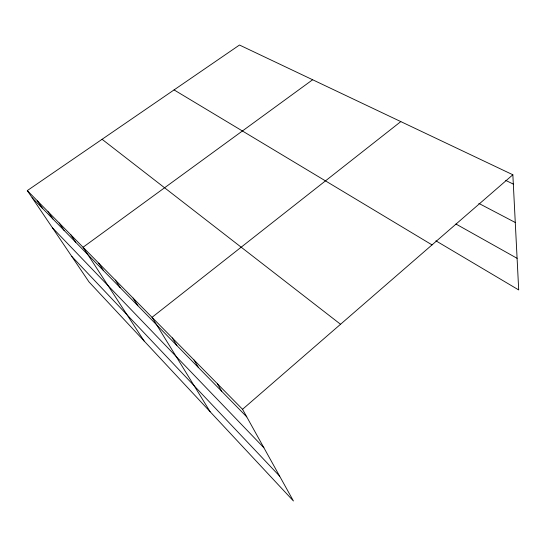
<?xml version="1.0" encoding="UTF-8"?>
<svg xmlns="http://www.w3.org/2000/svg" width="546" height="546" viewBox="0 0 546 546"><rect width="100%" height="100%" fill="white"/><g stroke="black" fill="none" stroke-linecap="round" stroke-linejoin="round"><path stroke-width="0.82" d="M242.547 409.295L512.851 174.768L239.482 45.031L27.3 190.595L89.005 281.927L293.42 500.969L242.547 409.295L27.3 190.595M400.812 121.601L152.034 317.328L210.142 411.732M312.633 79.75L83.06 247.249L144.11 340.977M505.719 180.412L513.322 184.098M478.856 203.412L515.274 222.495M455.924 224.01L517.096 258.319M435.906 240.813L518.7 289.946L512.851 174.768M174.065 89.913L432.029 244.895M102.082 139.291L340.54 324.269M32.153 197.775L246.751 416.871M52.396 227.737L263.902 447.775M71.662 256.265L279.675 476.194M37.456 200.914L42.322 208.156M48.075 211.705L52.948 219.007M59.193 223L64.066 230.357M70.843 234.835L75.717 242.253M98.717 263.158L103.563 270.686M115.363 280.071L120.181 287.646M133.101 298.089L137.865 305.705M172.29 337.906L176.911 345.563M194.007 359.978L198.526 367.635M217.363 383.708L221.744 391.339"/></g></svg>
